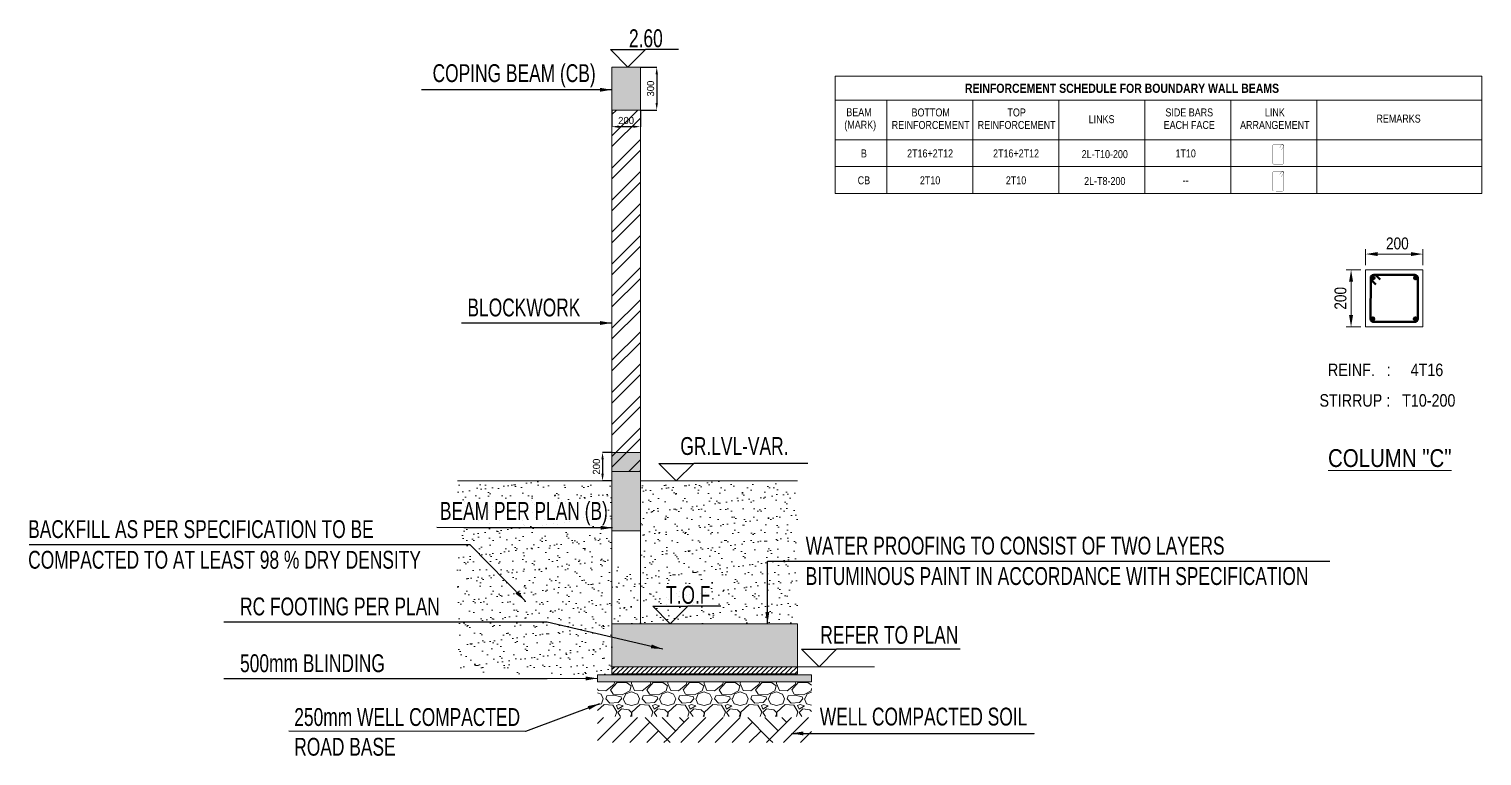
# Model space of a CAD drawing. Header units: millimetres. Extents: x 59041 to 244957, y 30807 to 119396.
# Drawn here: x 214416 to 244957, y 30807 to 46085 of the extents above; entities that cross this region are included whole.
import ezdxf
from ezdxf.enums import TextEntityAlignment as Align

# ---------------------------------------------------------------- set-up
doc = ezdxf.new("R2010")
doc.units = ezdxf.units.MM
doc.header["$LTSCALE"] = 25
doc.header["$PDMODE"] = 35
doc.linetypes.add('Dash Dot 3_16_', pattern=[7.9375, 4.7625, -1.5875, 0, -1.5875])
for name, color, linetype, lineweight in [('A-ANNO-DIMS', 211, 'Continuous', 9), ('A-DETL', 90, 'Continuous', 9), ('A-DETL-GENF', 92, 'Continuous', 9), ('A-DETL-THIN', 151, 'Continuous', 9), ('A-FLOR-IDEN', 11, 'Continuous', 9), ('G-ANNO-SCHD', 231, 'Continuous', 5), ('S-SLAB', 3, 'Continuous', 13)]:
    doc.layers.add(name, color=color, linetype=linetype, lineweight=lineweight)
for name, color, linetype in [('S-DIM', 1, 'Continuous'), ('STR_COL_HATCH', 8, 'Continuous'), ('STR_TXT-L', 1, 'Continuous'), ('WATER PROOF', 1, 'Continuous')]:
    doc.layers.add(name, color=color, linetype=linetype)
doc.styles.add('133-5F Grid$0$TEXT 75', font='GOTHIC.TTF', dxfattribs={"height": 150})
doc.styles.add('Arial Narrow_1', font='ARIALN.TTF', dxfattribs={"height": 50})
doc.styles.add('Arial Narrow_B', font='ARIALNB.TTF', dxfattribs={"height": 5})
doc.styles.add('Arial_4', font='arial.ttf', dxfattribs={"width": 0.8, "height": 2.5})
doc.styles.add('romans', font='romans__.ttf', dxfattribs={"width": 0.85, "height": 1.816751})
doc.styles.add('style1', font='arial.ttf', dxfattribs={"width": 0.8, "height": 62.5})
doc.dimstyles.new('D375', dxfattribs={"dimtxt": 62.5, "dimasz": 50, "dimexe": 0.18, "dimexo": 0.0625, "dimgap": 25, "dimtad": 1, "dimdec": 0, "dimzin": 0, "dimdsep": 46, "dimtxsty": 'style1', "dimcen": 0.09, "dimclrd": 256, "dimclre": 256, "dimclrt": 2, "dimadec": 0, "dimazin": 0, "dimtfac": 1, "dimtdec": 0, "dimtofl": 0, "dimtmove": 0, "dimatfit": 3, "dimfxl": 1, "dimtolj": 1, "dimtzin": 0, "dimarcsym": 0})
doc.dimstyles.new('DIM-50', dxfattribs={"dimscale": 0.05, "dimtxt": 2.5, "dimasz": 2.5, "dimexe": 2, "dimexo": 2, "dimgap": 1, "dimtad": 1, "dimdec": 0, "dimlfac": 1000, "dimzin": 0, "dimdsep": 46, "dimtxsty": 'romans', "dimblk": 'ARCHTICK', "dimcen": 1, "dimclrd": 1, "dimclre": 1, "dimclrt": 3, "dimadec": 0, "dimazin": 0, "dimtfac": 1, "dimtdec": 0, "dimtix": 1, "dimtmove": 1, "dimatfit": 3, "dimfxl": 1, "dimtolj": 1, "dimtzin": 0, "dimarcsym": 0})

# ---------------------------------------------------------------- blocks, each defined once
blk = doc.blocks.new('_ARCHTICK')
at = {"color": 0, "linetype": 'ByBlock', "const_width": 0.15}
blk.add_lwpolyline([(-0.5, -0.5), (0.5, 0.5)], dxfattribs=at)
blk = doc.blocks.new('*D45')
at = {"layer": 'A-ANNO-DIMS', "lineweight": -2, "transparency": 16777216}
for p, q in [((227266, 45283), (227610, 45283)), ((227610, 45133), (227610, 44533)), ((227266, 44383), (227610, 44383))]:
    blk.add_line(p, q, dxfattribs=at)
at = {"layer": 'A-ANNO-DIMS', "transparency": 16777216}
for points in [[(227585, 45133), (227635, 45133), (227610, 45283)], [(227585, 44533), (227635, 44533), (227610, 44383)]]:
    blk.add_solid(points, dxfattribs=at)
at = {"layer": 'Defpoints', "color": 0, "transparency": 16777216}
for p in [(227266, 45283), (227266, 44383), (227610, 44383)]:
    blk.add_point(p, dxfattribs=at)
at = {"layer": 'A-ANNO-DIMS', "color": 2, "transparency": 16777216, "insert": (227481, 44833), "char_height": 150, "attachment_point": 5, "rotation": 90, "style": '133-5F Grid$0$TEXT 75'}
blk.add_mtext('\\A1;300', dxfattribs=at)
blk = doc.blocks.new('*D46')
at = {"layer": 'A-ANNO-DIMS', "lineweight": -2, "transparency": 16777216}
for p, q in [((226666, 44382), (226666, 44033)), ((227266, 44382), (227266, 44033)), ((227116, 44033), (226816, 44033))]:
    blk.add_line(p, q, dxfattribs=at)
at = {"layer": 'A-ANNO-DIMS', "transparency": 16777216}
for points in [[(226816, 44058), (226816, 44008), (226666, 44033)], [(227116, 44058), (227116, 44008), (227266, 44033)]]:
    blk.add_solid(points, dxfattribs=at)
at = {"layer": 'Defpoints', "color": 0, "transparency": 16777216}
for p in [(226666, 44383), (227266, 44383), (226666, 44033)]:
    blk.add_point(p, dxfattribs=at)
at = {"layer": 'A-ANNO-DIMS', "color": 2, "transparency": 16777216, "insert": (226966, 44162), "char_height": 150, "attachment_point": 5, "style": '133-5F Grid$0$TEXT 75'}
blk.add_mtext('\\A1;200', dxfattribs=at)
blk = doc.blocks.new('*D47')
at = {"layer": 'A-ANNO-DIMS', "lineweight": -2, "transparency": 16777216}
for p, q in [((226666, 37188), (226471, 37188)), ((226471, 37038), (226471, 36738)), ((226666, 36588), (226471, 36588))]:
    blk.add_line(p, q, dxfattribs=at)
at = {"layer": 'A-ANNO-DIMS', "transparency": 16777216}
for points in [[(226446, 37038), (226496, 37038), (226471, 37188)], [(226446, 36738), (226496, 36738), (226471, 36588)]]:
    blk.add_solid(points, dxfattribs=at)
at = {"layer": 'Defpoints', "color": 0, "transparency": 16777216}
for p in [(226666, 37188), (226471, 36588), (226666, 36588)]:
    blk.add_point(p, dxfattribs=at)
at = {"layer": 'A-ANNO-DIMS', "color": 2, "transparency": 16777216, "insert": (226343, 36888), "char_height": 150, "attachment_point": 5, "rotation": 90, "style": '133-5F Grid$0$TEXT 75'}
blk.add_mtext('\\A1;200', dxfattribs=at)

msp = doc.modelspace()

# ---------------------------------------------------------------- hatches: boundary and pattern name
at = {"layer": 'A-ANNO-DIMS'}
for points in [[(242762, 41313.6), (242762, 41396.9), (242512, 41355.3), (242718.8, 41320.8)], [(243462, 41313.6), (243712, 41355.3), (243462, 41396.9)], [(242163.6, 40774.6), (242247, 40774.6), (242205.3, 41024.6)], [(242205.3, 39824.6), (242247, 40074.6), (242163.6, 40074.6)]]:
    msp.add_hatch(color=256, dxfattribs=at).paths.add_polyline_path(points, flags=0)
at = {"layer": 'A-ANNO-DIMS', "transparency": 33554559}
h = msp.add_hatch(dxfattribs=at)
h.set_pattern_fill('GRAVEL', color=8, scale=30)
h.paths.add_polyline_path([(230865.7, 32362.7), (229387.3, 32362.7), (226365.7, 32362.7), (226365.7, 31633.7), (230865.7, 31633.7)])
at = {"layer": 'A-DETL-GENF'}
for points in [[(242666.7, 40885.6), (242658.7, 40884.5), (242651.1, 40881.4), (242644.6, 40876.5), (242639.7, 40870), (242636.6, 40862.4), (242635.5, 40854.4), (242636.6, 40846.3), (242639.7, 40838.7), (242644.6, 40832.3), (242651.1, 40827.3), (242658.7, 40824.2), (242666.7, 40823.1), (242674.8, 40824.2), (242682.4, 40827.3), (242688.8, 40832.3), (242693.8, 40838.7), (242696.9, 40846.3), (242698, 40854.4), (242696.9, 40862.4), (242693.8, 40870), (242688.8, 40876.5), (242682.4, 40881.4), (242674.8, 40884.5)], [(243557.9, 40885.6), (243566, 40884.5), (243573.6, 40881.4), (243580, 40876.5), (243585, 40870), (243588.1, 40862.4), (243589.2, 40854.4), (243588.1, 40846.3), (243585, 40838.7), (243580, 40832.3), (243573.6, 40827.3), (243566, 40824.2), (243557.9, 40823.1), (243549.9, 40824.2), (243542.3, 40827.3), (243535.8, 40832.3), (243530.9, 40838.7), (243527.8, 40846.3), (243526.7, 40854.4), (243527.8, 40862.4), (243530.9, 40870), (243535.8, 40876.5), (243542.3, 40881.4), (243549.9, 40884.5)], [(242665.3, 39962.5), (242657.3, 39963.6), (242649.7, 39966.7), (242643.3, 39971.7), (242638.3, 39978.1), (242635.2, 39985.7), (242634.1, 39993.8), (242635.2, 40001.9), (242638.3, 40009.4), (242643.3, 40015.9), (242649.7, 40020.8), (242657.3, 40024), (242665.3, 40025), (242673.4, 40024), (242681, 40020.8), (242687.4, 40015.9), (242692.4, 40009.4), (242695.5, 40001.9), (242696.6, 39993.8), (242695.5, 39985.7), (242692.4, 39978.1), (242687.4, 39971.7), (242681, 39966.7), (242673.4, 39963.6)], [(243556.5, 39962.5), (243564.6, 39963.6), (243572.2, 39966.7), (243578.6, 39971.7), (243583.6, 39978.1), (243586.7, 39985.7), (243587.8, 39993.8), (243586.7, 40001.9), (243583.6, 40009.4), (243578.6, 40015.9), (243572.2, 40020.8), (243564.6, 40024), (243556.5, 40025), (243548.5, 40024), (243540.9, 40020.8), (243534.4, 40015.9), (243529.5, 40009.4), (243526.4, 40001.9), (243525.3, 39993.8), (243526.4, 39985.7), (243529.5, 39978.1), (243534.4, 39971.7), (243540.9, 39966.7), (243548.5, 39963.6)]]:
    msp.add_hatch(color=7, dxfattribs=at).paths.add_polyline_path(points, flags=0)
h = msp.add_hatch(dxfattribs=at)
h.set_pattern_fill('AR-SAND', color=55, scale=7, style=0)
h.set_pattern_definition([(37.5, (-21814.02, 35824.9), (-11.20022, 342.58927), [0, -270.256, 0, -302.26, 0, -288.925]), (7.5, (-21814, 35824.9), (314.6663, 501.7776), [0, -145.796, 0, -243.586, 0, -93.345]), (327.5, (-22032.7, 35824.9), (553.69466, 1.00603), [0, -88.9, 0, -320.04, 0, -417.83]), (317.5, (-22032.7, 35824.9), (534.4895, 156.0505), [0, -44.45, 0, -209.804, 0, -240.03])])
h.paths.add_polyline_path([(226665.7, 36587.6), (223419.8, 36587.6), (223419.8, 32512.7), (226665.7, 32512.7)])
h = msp.add_hatch(dxfattribs=at)
h.set_pattern_fill('AR-SAND', color=55, scale=7, style=0)
h.set_pattern_definition([(37.5, (-17232.3, 37776.63), (-11.20022, 342.58927), [0, -270.256, 0, -302.26, 0, -288.925]), (7.5, (-17232.3, 37776.63), (314.6663, 501.7776), [0, -145.796, 0, -243.586, 0, -93.345]), (327.5, (-17451, 37776.63), (553.69466, 1.00603), [0, -88.9, 0, -320.04, 0, -417.83]), (317.5, (-17451, 37776.63), (534.4895, 156.0505), [0, -44.45, 0, -209.804, 0, -240.03])])
h.paths.add_polyline_path([(230565.7, 36587.6), (227265.7, 36587.6), (227265.7, 33582.7), (230565.7, 33582.7)])
h = msp.add_hatch(dxfattribs=at)
h.set_pattern_fill('AR-SAND', color=55, scale=7, style=0)
h.set_pattern_definition([(37.5, (-20028.17, 35017.99), (-11.20022, 342.58927), [0, -270.256, 0, -302.26, 0, -288.925]), (7.5, (-20028.17, 35018), (314.6663, 501.7776), [0, -145.796, 0, -243.586, 0, -93.345]), (327.5, (-20246.87, 35018), (553.69466, 1.00603), [0, -88.9, 0, -320.04, 0, -417.83]), (317.5, (-20246.87, 35018), (534.4895, 156.0505), [0, -44.45, 0, -209.804, 0, -240.03])])
h.paths.add_polyline_path([(227265.7, 34798.3), (226665.7, 34798.3), (226665.7, 33582.7), (227265.7, 33582.7)])
at = {"layer": 'STR_COL_HATCH'}
h = msp.add_hatch(color=256, dxfattribs=at)
h.dxf.hatch_style = 1
h.paths.add_polyline_path([(227265.7, 44382.6), (227265.7, 45282.6), (226665.7, 45282.6), (226665.7, 44382.6)])
h = msp.add_hatch(dxfattribs=at)
h.set_pattern_fill('ANSI32', color=256, scale=50)
h.set_pattern_definition([(45, (-20028.17, 35569.23), (-336.7596, 336.7596), []), (45, (-19803.67, 35569.23), (-336.7596, 336.7596), [])])
h.paths.add_polyline_path([(226665.7, 36787.6), (227265.7, 36787.6), (227265.7, 44382.6), (226665.7, 44382.6)])
h = msp.add_hatch(color=256, dxfattribs=at)
h.dxf.hatch_style = 1
h.paths.add_polyline_path([(227265.7, 37187.6), (226665.7, 37187.6), (226665.7, 35537.6), (227265.7, 35537.6)])
h = msp.add_hatch(color=256, dxfattribs=at)
h.dxf.hatch_style = 1
h.paths.add_polyline_path([(227265.7, 33582.7), (226665.7, 33582.7), (226665.7, 33582.7), (226665.7, 32682.7), (230565.7, 32682.7), (230565.7, 33582.7), (227265.7, 33582.7)])
h = msp.add_hatch(dxfattribs=at)
h.set_pattern_fill('ANSI31', color=256, scale=22.5, style=0)
h.set_pattern_definition([(45, (175732.716, 36047.55), (-50.51394, 50.51394), [])])
h.paths.add_polyline_path([(230565.7, 32532.7), (230565.7, 32682.7), (226665.7, 32682.7), (226665.7, 32532.7)])
h = msp.add_hatch(dxfattribs=at)
h.set_pattern_fill('AR-CONC', color=256, scale=22.5, angle=45, style=0)
h.set_pattern_definition([(95, (541561.08, 237809.12), (124.0992, 104.131593), [16.875, -185.625]), (40, (541561.08, 237809.12), (-141.74824, 97.597834), [13.5, -148.5]), (145.451444, (541571.42, 237817.8), (-17.64904, 201.729425), [14.34154, -157.756975]), (91.1842, (541529.26, 237840.94), (196.13101, 143.4631), [25.3125, -278.4375]), (141.635635, (541545.6, 237852.9), (-6.27752, 303.68513), [21.51233, -236.6356]), (36.184164, (541529.26, 237840.94), (-6.27752, 303.68513), [20.25, -222.75]), (66, (541553.13, 237848.9), (159.023604, 30.911057), [16.875, -185.625]), (11, (541553.13, 237848.9), (-76.65943, 154.0819), [13.5, -148.5]), (116.451445, (541566.38, 237851.47), (82.36417, 184.992954), [14.34154, -157.756975]), (82.5, (541561.08, 237809.12), (-51.028467, 54.897709), [0, -146.7, 0, -150.75, 0, -149.0625]), (52.5, (541561.08, 237809.12), (-20.896412, 104.604626), [0, -85.95, 0, -143.325, 0, -56.8125]), (12.5, (541525.604, 237773.64), (88.519088, 81.342171), [0, -56.25, 0, -175.5, 0, -232.875]), (2.5, (541509.69, 237757.73), (76.857746, 108.710957), [0, -73.125, 0, -116.55, 0, -165.375])])
h.paths.add_polyline_path([(230865.7, 32512.7), (226365.7, 32512.7), (226365.7, 32362.7), (230865.7, 32362.7)])
h = msp.add_hatch(dxfattribs=at)
h.set_pattern_fill('AR-PARQ1', color=256, scale=5, angle=45)
h.set_pattern_definition([(135, (150235.2, 31152.5), (-2155.261, 0), [1524, -1524]), (135, (150414.8, 31332.2), (-2155.261, 0), [1524, -1524]), (135, (150594.4, 31511.8), (-2155.261, 0), [1524, -1524]), (135, (150774, 31691.4), (-2155.261, 0), [1524, -1524]), (135, (150953.6, 31871), (-2155.261, 0), [1524, -1524]), (135, (151133.2, 32050.6), (-2155.261, 0), [1524, -1524]), (135, (151312.8, 32230.2), (-2155.261, 0), [1524, -1524]), (45, (149157.6, 32230.2), (2155.261, 0), [1524, -1524]), (45, (148978, 32409.8), (2155.261, 0), [1524, -1524]), (45, (148798.4, 32589.4), (2155.261, 0), [1524, -1524]), (45, (148618.8, 32769), (2155.261, 0), [1524, -1524]), (45, (148439.1, 32948.6), (2155.261, 0), [1524, -1524]), (45, (148259.5, 33128.2), (2155.261, 0), [1524, -1524]), (45, (148080, 33307.8), (2155.261, 0), [1524, -1524])])
h.paths.add_polyline_path([(230865.7, 31612.7), (229387.3, 31612.7), (226365.7, 31612.7), (226365.7, 31087.7), (230865.7, 31087.7)])

# ---------------------------------------------------------------- linework, layer by layer
at = {"color": 3, "linetype": 'Continuous'}
for p, q in [((228065.3, 45651.7), (227373.3, 45651.7)), ((230785.2, 36956.7), (228389, 36956.7)), ((228954.8, 33951.8), (228262.8, 33951.8)), ((233991, 33051.8), (231391.3, 33051.8))]:
    msp.add_line(p, q, dxfattribs=at)
for points in [[(227004.2, 45282.6), (226635.1, 45651.7), (227373.3, 45651.7), (227004.2, 45282.6)], [(228019.9, 36587.6), (227650.9, 36956.7), (228389, 36956.7), (228019.9, 36587.6)], [(227893.7, 33582.7), (227524.6, 33951.8), (228262.8, 33951.8), (227893.7, 33582.7)], [(231022.2, 32682.7), (230653.1, 33051.8), (231391.3, 33051.8), (231022.2, 32682.7)]]:
    msp.add_lwpolyline(points, dxfattribs=at)
at = {"layer": 'A-ANNO-DIMS'}
for p, q in [((242512, 41124.6), (242512, 41455.3)), ((242762, 41355.3), (243462, 41355.3)), ((243712, 41124.6), (243712, 41455.3)), ((242412, 41024.6), (242105.3, 41024.6)), ((242205.3, 40074.6), (242205.3, 40774.6)), ((242412, 39824.6), (242105.3, 39824.6))]:
    msp.add_line(p, q, dxfattribs=at)
at = {"layer": 'A-ANNO-DIMS', "color": 1}
for p, q in [((226665.7, 36587.6), (223419.8, 36587.6)), ((230565.7, 36587.6), (227265.7, 36587.6)), ((230565.7, 32682.7), (232186.4, 32682.7))]:
    msp.add_line(p, q, dxfattribs=at)
msp.add_lwpolyline([(227265.7, 37187.6), (226665.7, 37187.6), (226665.7, 35537.6), (227265.7, 35537.6)], close=True, dxfattribs=at)
at = {"layer": 'A-DETL', "lineweight": 50}
for p, q in [((242622.3, 40817.7), (242725, 40714.5)), ((242715.9, 40921.8), (242818.6, 40818.6))]:
    msp.add_line(p, q, dxfattribs=at)
at = {"layer": 'A-DETL'}
msp.add_lwpolyline([(242512, 39824.6), (242512, 41024.6), (243712, 41024.6), (243712, 39824.6)], close=True, dxfattribs=at)
at = {"layer": 'A-DETL', "lineweight": 50}
for points in [[(243545.5, 40919.6, -0.4142136), (243608, 40857.1), (243606.6, 39991.1, -0.4142136), (243544.1, 39928.6), (242679.8, 39928.6, -0.4142136), (242617.3, 39991.1), (242618.7, 40857.1, -0.4142136), (242681.2, 40919.6)], [(242635.5, 40854.4, 1), (242698, 40854.4, 1)], [(243589.2, 40854.4, -1), (243526.7, 40854.4, -1)], [(242634.1, 39993.8, -1), (242696.6, 39993.8, -1)], [(243587.8, 39993.8, 1), (243525.3, 39993.8, 1)]]:
    msp.add_lwpolyline(points, format="xyb", close=True, dxfattribs=at)
at = {"layer": 'A-DETL-THIN'}
for p, q in [((231357.6, 45098.1), (231357.6, 42627.9)), ((244956.5, 45098.1), (231357.6, 45098.1)), ((244956.5, 45098.1), (244956.5, 42627.9)), ((244956.5, 44589.6), (231357.6, 44589.6)), ((232449.6, 44589.6), (232449.6, 42627.9)), ((234256.6, 44589.6), (234256.6, 42627.9)), ((236063.6, 44589.6), (236063.6, 42627.9)), ((237870.6, 44589.6), (237870.6, 42627.9)), ((239677.6, 44589.6), (239677.6, 42627.9)), ((241484.5, 44589.6), (241484.5, 42627.9)), ((244956.5, 43758.6), (231357.6, 43758.6)), ((244956.5, 43193.3), (231357.6, 43193.3)), ((244956.5, 43193.3), (231357.6, 43193.3)), ((244956.5, 42627.9), (231357.6, 42627.9))]:
    msp.add_line(p, q, dxfattribs=at)
for points in [[(242658.7, 40884.5), (242651.1, 40881.4), (242644.6, 40876.5), (242639.7, 40870), (242636.6, 40862.4), (242635.5, 40854.4), (242636.6, 40846.3), (242639.7, 40838.7), (242644.6, 40832.3), (242651.1, 40827.3), (242658.7, 40824.2), (242666.7, 40823.1), (242674.8, 40824.2), (242682.4, 40827.3), (242688.8, 40832.3), (242693.8, 40838.7), (242696.9, 40846.3), (242698, 40854.4), (242696.9, 40862.4), (242693.8, 40870), (242688.8, 40876.5), (242682.4, 40881.4), (242674.8, 40884.5), (242666.7, 40885.6)], [(243566, 40884.5), (243573.6, 40881.4), (243580, 40876.5), (243585, 40870), (243588.1, 40862.4), (243589.2, 40854.4), (243588.1, 40846.3), (243585, 40838.7), (243580, 40832.3), (243573.6, 40827.3), (243566, 40824.2), (243557.9, 40823.1), (243549.9, 40824.2), (243542.3, 40827.3), (243535.8, 40832.3), (243530.9, 40838.7), (243527.8, 40846.3), (243526.7, 40854.4), (243527.8, 40862.4), (243530.9, 40870), (243535.8, 40876.5), (243542.3, 40881.4), (243549.9, 40884.5), (243557.9, 40885.6)], [(242657.3, 39963.6), (242649.7, 39966.7), (242643.3, 39971.7), (242638.3, 39978.1), (242635.2, 39985.7), (242634.1, 39993.8), (242635.2, 40001.9), (242638.3, 40009.4), (242643.3, 40015.9), (242649.7, 40020.8), (242657.3, 40024), (242665.3, 40025), (242673.4, 40024), (242681, 40020.8), (242687.4, 40015.9), (242692.4, 40009.4), (242695.5, 40001.9), (242696.6, 39993.8), (242695.5, 39985.7), (242692.4, 39978.1), (242687.4, 39971.7), (242681, 39966.7), (242673.4, 39963.6), (242665.3, 39962.5)], [(243564.6, 39963.6), (243572.2, 39966.7), (243578.6, 39971.7), (243583.6, 39978.1), (243586.7, 39985.7), (243587.8, 39993.8), (243586.7, 40001.9), (243583.6, 40009.4), (243578.6, 40015.9), (243572.2, 40020.8), (243564.6, 40024), (243556.5, 40025), (243548.5, 40024), (243540.9, 40020.8), (243534.4, 40015.9), (243529.5, 40009.4), (243526.4, 40001.9), (243525.3, 39993.8), (243526.4, 39985.7), (243529.5, 39978.1), (243534.4, 39971.7), (243540.9, 39966.7), (243548.5, 39963.6), (243556.5, 39962.5)]]:
    msp.add_lwpolyline(points, close=True, dxfattribs=at)
at = {"layer": 'S-SLAB'}
for p, q in [((227265.7, 44382.6), (226665.7, 44382.6)), ((226665.7, 36787.6), (227265.7, 36787.6))]:
    msp.add_line(p, q, dxfattribs=at)
msp.add_lwpolyline([(226665.7, 45282.6), (226665.7, 33582.7), (226665.7, 32682.7), (230565.7, 32682.7), (230565.7, 33582.7), (227265.7, 33582.7), (227265.7, 45282.6)], close=True, dxfattribs=at)
at = {"layer": 'S-SLAB', "color": 3}
for points in [[(226665.7, 32682.7), (230565.7, 32682.7), (230565.7, 32532.7), (226665.7, 32532.7)], [(226365.7, 32512.7), (230865.7, 32512.7), (230865.7, 32362.7), (226365.7, 32362.7)]]:
    msp.add_lwpolyline(points, close=True, dxfattribs=at)
at = {"layer": 'STR_TXT-L', "const_width": 4.81, "flags": 128}
for points in [[(240703.8, 43589.3), (240747.1, 43655.5, -0.7452779), (240786.7, 43643.7), (240786.7, 43266.8, -0.4142337), (240765.2, 43245.2), (240581, 43245.2, -0.414228), (240559.5, 43266.8), (240559.5, 43635.2, -0.414198), (240581, 43656.8), (240772.2, 43656.8, -0.5961841), (240790.2, 43623.4), (240742.5, 43550.5)], [(240703.8, 43023.9), (240747.1, 43090.1, -0.7452779), (240786.7, 43078.3), (240786.7, 42701.4, -0.4142337), (240765.2, 42679.8), (240581, 42679.9, -0.414228), (240559.5, 42701.4), (240559.5, 43069.9, -0.414198), (240581, 43091.4), (240772.2, 43091.4, -0.5961841), (240790.2, 43058.1), (240742.5, 42985.2)]]:
    msp.add_lwpolyline(points, format="xyb", dxfattribs=at)
at = {"layer": 'WATER PROOF', "color": 1, "linetype": 'Dash Dot 3_16_', "const_width": 20}
for points in [[(226665.7, 36587.6), (226665.7, 32522.7), (230540.7, 32522.7, 0.4142136), (230565.7, 32547.7), (230565.7, 33582.7)], [(226665.7, 33582.7), (226665.7, 32522.7), (230540.7, 32522.7, 0.4142136), (230565.7, 32547.7), (230565.7, 33582.7)]]:
    msp.add_lwpolyline(points, format="xyb", dxfattribs=at)
for points in [[(227265.7, 36587.6), (227265.7, 33582.7), (230565.7, 33582.7)], [(226665.7, 33582.7), (227265.7, 33582.7), (230565.7, 33582.7)]]:
    msp.add_lwpolyline(points, dxfattribs=at)

# ---------------------------------------------------------------- texts
at = {"layer": 'A-ANNO-DIMS', "insert": (242939.6, 41704.1), "char_height": 250, "width": 577.215, "attachment_point": 1, "style": 'Arial Narrow_1'}
msp.add_mtext('200', dxfattribs=at)
at = {"layer": 'A-ANNO-DIMS', "insert": (241856.5, 40186.1), "char_height": 250, "width": 577.215, "attachment_point": 1, "rotation": 90, "style": 'Arial Narrow_1'}
msp.add_mtext('200', dxfattribs=at)
at = {"layer": 'A-FLOR-IDEN', "lineweight": 20, "style": 'Arial Narrow_1', "width": 0.85}
for s, p in [('BLOCKWORK', (223630.7, 40045.4)), ('BEAM PER PLAN (B)', (223051.9, 35769.2)), ('RC FOOTING PER PLAN', (218851.2, 33761.2)), ('REFER TO PLAN', (231048.3, 33163.7)), ('500mm BLINDING', (218851.2, 32567.8)), ('WELL COMPACTED SOIL', (231037.9, 31446.8))]:
    msp.add_text(s, height=375, dxfattribs=at).set_placement(p)
at = {"layer": 'A-FLOR-IDEN', "char_height": 375, "attachment_point": 1, "style": 'Arial Narrow_1'}
for s, insert, width, line_spacing_factor in [('{\\W0.85;COPING BEAM (CB)}', (222898.2, 45345.8), 3857.172, 1.092571), ('\\W0.8500;BACKFILL AS PER SPECIFICATION TO BE    COMPACTED TO AT LEAST 98 % DRY DENSITY', (214397, 35761.9), 8298.782, 1.030534), ('\\W0.8500;WATER PROOFING TO CONSIST OF TWO LAYERS BITUMINOUS PAINT IN ACCORDANCE WITH SPECIFICATION ', (230741.3, 35414.9), 10723.212, 1.02345)]:
    msp.add_mtext(s, dxfattribs=dict(at, insert=insert, width=width, line_spacing_factor=line_spacing_factor))
at = {"layer": 'A-FLOR-IDEN', "lineweight": 20, "attachment_point": 1, "style": 'Arial Narrow_1'}
for s, insert, char_height, width in [('REINF.   :     4T16', (241720.1, 39052.4), 262.5, 2679.29), ('STIRRUP :   T10-200', (241541.6, 38410.6), 262.5, 3748.976), ('\\LCOLUMN "C"', (241721.7, 37254.8), 375, 4449.366)]:
    msp.add_mtext(s, dxfattribs=dict(at, insert=insert, char_height=char_height, width=width))
at = {"layer": 'A-FLOR-IDEN', "insert": (219990.5, 31812.2), "char_height": 375, "width": 5072.38, "attachment_point": 1, "style": 'Arial Narrow_1'}
msp.add_mtext('{\\W0.85;250mm WELL COMPACTED ROAD BASE}', dxfattribs=at)
at = {"layer": 'A-FLOR-IDEN', "lineweight": 20, "style": 'Arial Narrow_1', "width": 0.85, "flags": 4}
for tag, p in [('2.60', (227381.3, 45591.6)), ('GR.LVL-VAR.', (229242.4, 37021)), ('T.O.F', (228270.8, 33891.8))]:
    msp.add_attdef(tag, text='', height=375, dxfattribs=at).set_placement(p, align=Align.BOTTOM_CENTER)
at = {"layer": 'G-ANNO-SCHD', "attachment_point": 2}
for s, insert, char_height, width, line_spacing_factor, style in [('REINFORCEMENT SCHEDULE FOR BOUNDARY WALL BEAMS ', (237389.9, 44936.1), 192.211, 7727.725, 0.974696, 'Arial Narrow_B'), ('BEAM  (MARK)', (231887.6, 44421.2), 168.184, 814.936, 0.941778, 'Arial_4'), ('BOTTOM \\PREINFORCEMENT', (233368.8, 44416.7), 168.184, 1961.505, 0.941778, 'Arial_4'), ('TOP \\PREINFORCEMENT', (235175.8, 44416.7), 168.184, 1961.505, 0.941778, 'Arial_4'), ('SIDE BARS \\PEACH FACE', (238804.1, 44416.7), 168.18, 3728.852, 0.941778, 'Arial_4'), ('LINK ARRANGEMENT', (240603.3, 44416.7), 168.184, 1808.926, 0.941778, 'Arial_4'), ('REMARKS', (243203.6, 44286.6), 168.18, 1385.717, 0.941778, 'Arial_4'), ('LINKS', (236961.2, 44274.5), 168.18, 3728.852, 0.941778, 'Arial_4'), ('B', (231964.9, 43555), 168.2, 343.855, 0.941778, 'Arial_4'), ('2T16+2T12', (233356.1, 43555), 168.18, 733.009, 0.941778, 'Arial_4'), ('2T16+2T12', (235163.1, 43555), 168.18, 733.009, 0.941778, 'Arial_4'), ('2L{\\fArial|b0|i0|c178|p34;-}T{\\fArial|b0|i0|c178|p34;1}0-200', (237028, 43540.2), 168.184, 1451.605, 0.941778, 'Arial_4'), ('1T10', (238729, 43555), 168.18, 733.009, 0.941778, 'Arial_4'), ('CB', (231964.9, 42989.6), 168.18, 343.855, 0.941778, 'Arial_4'), ('2T10', (233356.1, 42989.6), 168.18, 733.009, 0.941778, 'Arial_4'), ('2T10', (235163.1, 42989.6), 168.18, 733.009, 0.941778, 'Arial_4'), ('2L{\\fArial|b0|i0|c178|p34;-}T8-200', (237028, 42974.8), 168.184, 1451.605, 0.941778, 'Arial_4'), ('--', (238729, 42989.6), 168.18, 733.009, 0.941778, 'Arial_4')]:
    msp.add_mtext(s, dxfattribs=dict(at, insert=insert, char_height=char_height, width=width, line_spacing_factor=line_spacing_factor, style=style))

# ---------------------------------------------------------------- dimensions: what is measured, and where the dimension line sits
at = {"layer": 'A-ANNO-DIMS', "color": 1}
for base, p1, p2, text, override, picture, middle in [((227610.2, 44382.6), (227265.7, 45282.6), (227265.7, 44382.6), '300', {"dimtxt": 150, "dimasz": 150, "dimgap": 50, "dimtxsty": '133-5F Grid$0$TEXT 75'}, '*D45', (227481.4, 44832.6)), ((226471.3, 36587.6), (226665.7, 37187.6), (226665.7, 36587.6), '200', {"dimasz": 150, "dimgap": 50, "dimtxsty": '133-5F Grid$0$TEXT 75'}, '*D47', (226342.6, 36887.6))]:
    dim = msp.add_linear_dim(base=base, p1=p1, p2=p2, angle=90, text=text, dimstyle='D375', override=override, dxfattribs=at)
    dim.commit()
    dim.dimension.update_dxf_attribs({"geometry": picture, "text_midpoint": middle})
dim = msp.add_linear_dim(base=(226665.7, 44033.2), p1=(227265.7, 44382.6), p2=(226665.7, 44382.6), text='200', dimstyle='D375', override={"dimasz": 150, "dimgap": 50, "dimtxsty": '133-5F Grid$0$TEXT 75'}, dxfattribs=at)
dim.commit()
dim.dimension.update_dxf_attribs({"geometry": '*D46', "text_midpoint": (226965.7, 44162)})

# ---------------------------------------------------------------- leaders
at = {"layer": 'S-DIM', "ltscale": 5}
for points, override in [([(226665.7, 44808.5), (222665.1, 44808.5)], {"dimasz": 5000, "dimtad": 0}), ([(226665.7, 39906.5), (223507.4, 39906.5)], {"dimasz": 5000, "dimtad": 0}), ([(226681.2, 35602.2), (223552.7, 35602.2), (222984, 35609.2)], {"dimasz": 5000, "dimgap": 1, "dimtad": 0}), ([(224842.8, 34068.6), (223687.9, 35243.3), (214417.1, 35243.3)], {"dimasz": 5000, "dimtad": 0}), ([(229936.2, 33582.7), (229936.2, 34901), (241757.3, 34901)], {"dimasz": 5000, "dimgap": 1, "dimtad": 0}), ([(227738.2, 33052.7), (225303.5, 33617.5), (218510.8, 33617.5)], {"dimasz": 5000, "dimtad": 0}), ([(226365.7, 32437.7), (225303.5, 32424.1), (218510.8, 32424.1)], {"dimasz": 5000, "dimtad": 0}), ([(226408.5, 31903.7), (224851.2, 31318.4), (219879.4, 31325.4)], {"dimasz": 5000, "dimgap": 1, "dimtad": 0}), ([(230441.3, 31279.8), (235546.4, 31279.8), (235546.4, 31286.8)], {"dimasz": 5000, "dimgap": 1, "dimtad": 0})]:
    msp.add_leader(points, dimstyle='DIM-50', override=override, dxfattribs=at)

doc.saveas('drawing.dxf')
